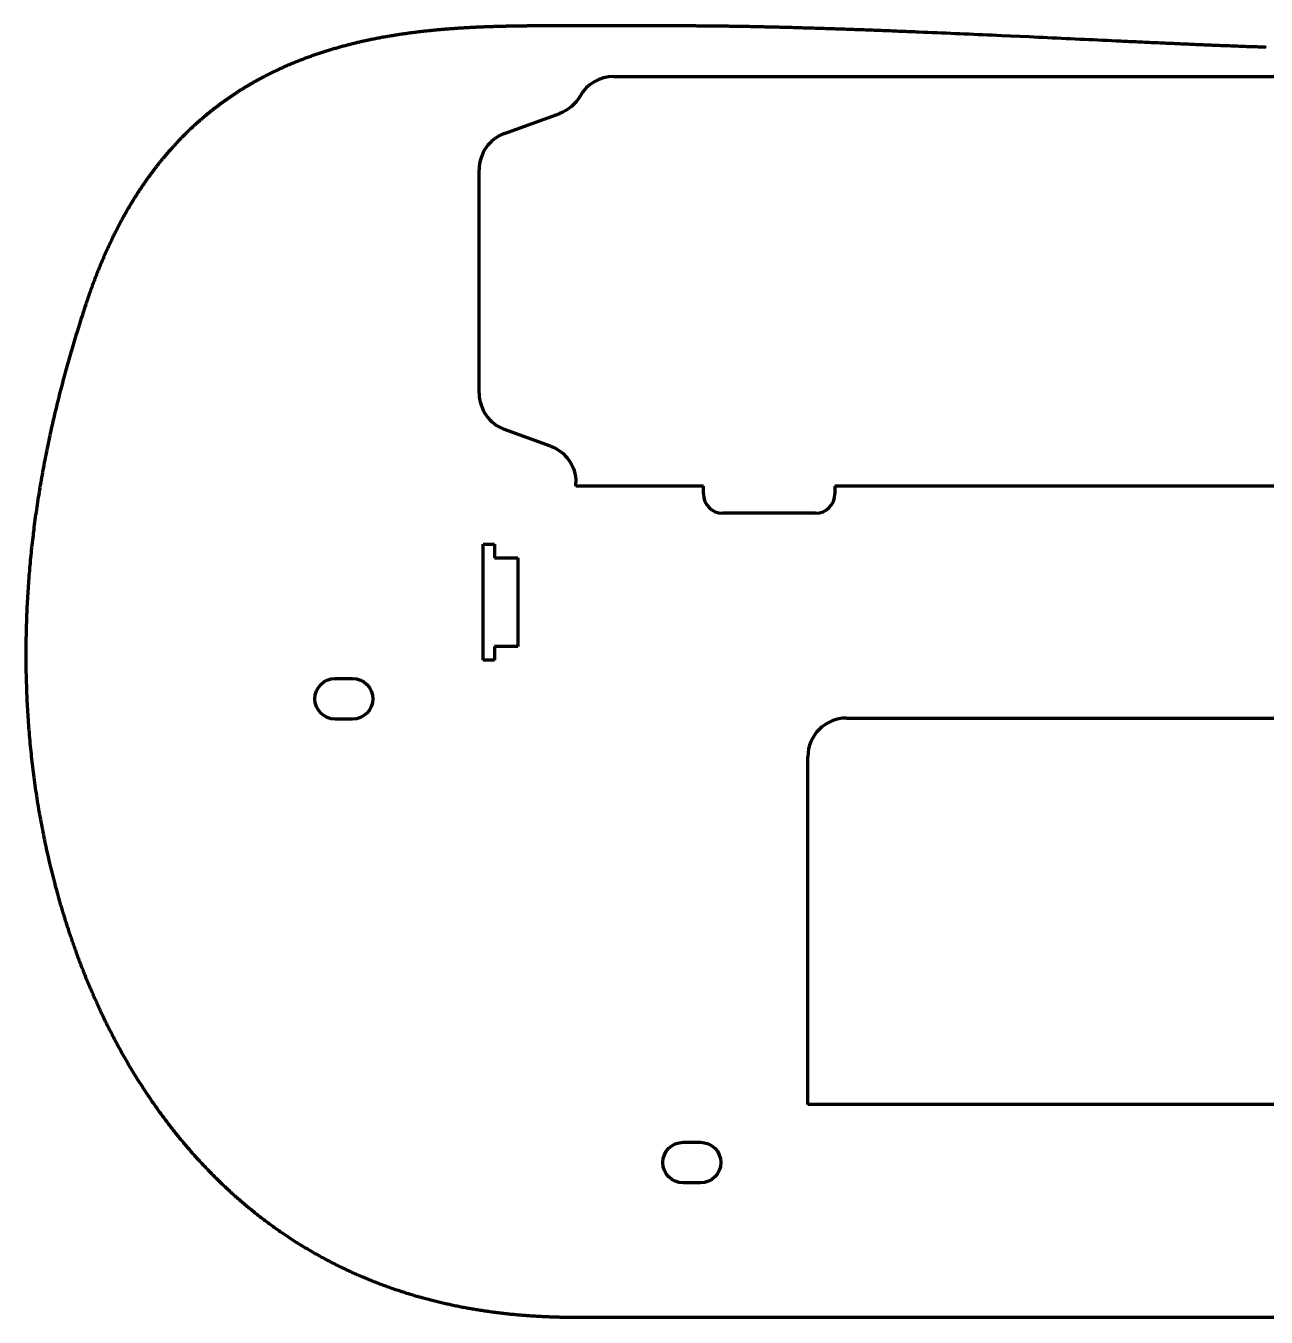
# Model space of a CAD drawing. Header units: millimetres. Extents: x -235 to 411, y -42 to 292.
# Drawn here: x -234.7 to 86.1, y -42.2 to 291.9 of the extents above; entities that cross this region are included whole.
import ezdxf

# ---------------------------------------------------------------- set-up
doc = ezdxf.new("R2010")
doc.units = ezdxf.units.MM
doc.header["$MEASUREMENT"] = 0
doc.layers.add('Visibile', color=7, linetype='Continuous', lineweight=0)

msp = doc.modelspace()

# ---------------------------------------------------------------- linework, layer by layer
at = {"layer": 'Visibile', "color": 7, "lineweight": 70}
for p, q in [((-75.53, 291.95), (-99.77, 291.95)), ((-82.65, 278.82), (319.69, 278.82)), ((-110.87, 264.12), (-96.62, 269.3)), ((-117.45, 196.92), (-117.45, 254.72)), ((-99.03, 183.22), (-110.87, 187.53)), ((-92.45, 172.82), (-92.45, 173.82)), ((-59.45, 172.82), (-92.45, 172.82)), ((-59.45, 170.82), (-59.45, 172.82)), ((-25.45, 172.82), (-25.45, 170.82)), ((23.55, 172.82), (-25.45, 172.82)), ((92.55, 172.82), (23.55, 172.82)), ((-30.45, 165.82), (-54.45, 165.82)), ((-116.45, 127.82), (-116.45, 157.82)), ((-116.45, 157.82), (-113.45, 157.82)), ((-113.45, 157.82), (-113.45, 154.32)), ((-113.45, 154.32), (-107.45, 154.32)), ((-107.45, 154.32), (-107.45, 131.32)), ((-107.45, 131.32), (-113.45, 131.32)), ((-113.45, 131.32), (-113.45, 127.82)), ((-113.45, 127.82), (-116.45, 127.82)), ((-154.7, 123.07), (-150.2, 123.07)), ((-150.2, 112.57), (-154.7, 112.57)), ((-22.45, 112.82), (257.55, 112.82)), ((-32.45, 12.82), (-32.45, 102.82)), ((38.55, 12.82), (-32.45, 12.82)), ((202.55, 12.82), (38.55, 12.82)), ((-64.7, 3.07), (-60.2, 3.07)), ((-60.2, -7.43), (-64.7, -7.43)), ((-92.63, -42.18), (326.5, -42.18))]:
    msp.add_line(p, q, dxfattribs=at)
for points in [[(-99.77, 291.95), (-99.98, 291.94), (-100.19, 291.94), (-100.4, 291.94), (-100.61, 291.94), (-100.82, 291.94), (-101.03, 291.94), (-101.24, 291.94), (-101.45, 291.94), (-101.67, 291.94), (-101.88, 291.93), (-102.09, 291.93), (-102.31, 291.93), (-102.52, 291.93), (-102.73, 291.93), (-102.95, 291.93), (-103.16, 291.93), (-103.38, 291.92), (-103.59, 291.92), (-103.81, 291.92), (-104.03, 291.92), (-104.24, 291.92), (-104.46, 291.91), (-104.68, 291.91), (-104.89, 291.91), (-105.11, 291.91), (-105.33, 291.9), (-105.55, 291.9), (-105.77, 291.9), (-105.99, 291.9), (-106.21, 291.89), (-106.43, 291.89), (-106.65, 291.89), (-106.87, 291.88), (-107.09, 291.88), (-107.31, 291.88), (-107.53, 291.87), (-107.75, 291.87), (-107.98, 291.87), (-108.2, 291.86), (-108.42, 291.86), (-108.65, 291.86), (-108.87, 291.85), (-109.09, 291.85), (-109.32, 291.84), (-109.54, 291.84), (-109.77, 291.83), (-110, 291.83), (-110.22, 291.82), (-110.45, 291.82), (-110.68, 291.81), (-110.9, 291.81), (-111.13, 291.8), (-111.36, 291.8), (-111.59, 291.79), (-111.82, 291.78), (-112.05, 291.78), (-112.28, 291.77), (-112.51, 291.77), (-112.74, 291.76), (-112.97, 291.75), (-113.2, 291.75), (-113.43, 291.74), (-113.66, 291.73), (-113.89, 291.72), (-114.13, 291.72), (-114.36, 291.71), (-114.59, 291.7), (-114.83, 291.69), (-115.06, 291.68), (-115.3, 291.67), (-115.53, 291.67), (-115.77, 291.66), (-116, 291.65), (-116.24, 291.64), (-116.47, 291.63), (-116.71, 291.62), (-116.95, 291.61), (-117.19, 291.6), (-117.42, 291.59), (-117.66, 291.58), (-117.9, 291.57), (-118.14, 291.56), (-118.38, 291.54), (-118.62, 291.53), (-118.86, 291.52), (-119.1, 291.51), (-119.34, 291.5), (-119.58, 291.48), (-119.82, 291.47), (-120.06, 291.46), (-120.31, 291.44), (-120.55, 291.43), (-120.79, 291.42), (-121.04, 291.4), (-121.28, 291.39), (-121.52, 291.37), (-121.77, 291.36), (-122.01, 291.34), (-122.26, 291.33), (-122.5, 291.31), (-122.75, 291.3), (-122.99, 291.28), (-123.24, 291.26), (-123.49, 291.25), (-123.73, 291.23), (-123.98, 291.21), (-124.23, 291.19), (-124.48, 291.18), (-124.72, 291.16), (-124.97, 291.14), (-125.22, 291.12), (-125.47, 291.1), (-125.72, 291.08), (-125.97, 291.06), (-126.22, 291.04), (-126.47, 291.02), (-126.72, 291), (-126.97, 290.98), (-127.23, 290.96), (-127.48, 290.93), (-127.73, 290.91), (-127.98, 290.89), (-128.23, 290.87), (-128.49, 290.84), (-128.74, 290.82), (-128.99, 290.79), (-129.25, 290.77), (-129.5, 290.74), (-129.76, 290.72), (-130.01, 290.69), (-130.27, 290.67), (-130.52, 290.64), (-130.78, 290.61), (-131.03, 290.59), (-131.29, 290.56), (-131.54, 290.53), (-131.8, 290.5), (-132.06, 290.47), (-132.31, 290.44), (-132.57, 290.41), (-132.83, 290.38), (-133.09, 290.35), (-133.35, 290.32), (-133.6, 290.29), (-133.86, 290.26), (-134.12, 290.23), (-134.38, 290.19), (-134.64, 290.16), (-134.9, 290.13), (-135.16, 290.09), (-135.42, 290.06), (-135.68, 290.02), (-135.94, 289.99), (-136.2, 289.95), (-136.46, 289.91), (-136.72, 289.88), (-136.98, 289.84), (-137.24, 289.8), (-137.51, 289.76), (-137.77, 289.72), (-138.03, 289.68), (-138.29, 289.64), (-138.56, 289.6), (-138.82, 289.56), (-139.08, 289.52), (-139.34, 289.48), (-139.61, 289.44), (-139.87, 289.39), (-140.14, 289.35), (-140.4, 289.31), (-140.66, 289.26), (-140.93, 289.22), (-141.19, 289.17), (-141.46, 289.13), (-141.72, 289.08), (-141.99, 289.03), (-142.25, 288.98), (-142.52, 288.94), (-142.78, 288.89), (-143.05, 288.84), (-143.31, 288.79), (-143.58, 288.74), (-143.84, 288.69), (-144.11, 288.63), (-144.38, 288.58), (-144.64, 288.53), (-144.91, 288.47), (-145.18, 288.42), (-145.44, 288.37), (-145.71, 288.31), (-145.98, 288.25), (-146.24, 288.2), (-146.51, 288.14), (-146.78, 288.08), (-147.05, 288.02), (-147.31, 287.97), (-147.58, 287.91), (-147.85, 287.85), (-148.12, 287.79), (-148.38, 287.72), (-148.65, 287.66), (-148.92, 287.6), (-149.19, 287.54), (-149.46, 287.47), (-149.72, 287.41), (-149.99, 287.34), (-150.26, 287.27), (-150.53, 287.21), (-150.8, 287.14), (-151.07, 287.07), (-151.34, 287), (-151.6, 286.93), (-151.87, 286.86), (-152.14, 286.79), (-152.41, 286.72), (-152.68, 286.65), (-152.95, 286.58), (-153.22, 286.5), (-153.49, 286.43), (-153.76, 286.35), (-154.03, 286.28), (-154.29, 286.2), (-154.56, 286.12), (-154.83, 286.05), (-155.1, 285.97), (-155.37, 285.89), (-155.64, 285.81), (-155.91, 285.73), (-156.18, 285.65), (-156.45, 285.56), (-156.72, 285.48), (-156.99, 285.4), (-157.26, 285.31), (-157.52, 285.23), (-157.79, 285.14), (-158.06, 285.05), (-158.33, 284.96), (-158.6, 284.88), (-158.87, 284.79), (-159.14, 284.7), (-159.41, 284.61), (-159.68, 284.51), (-159.95, 284.42), (-160.21, 284.33), (-160.48, 284.23), (-160.75, 284.14), (-161.02, 284.04), (-161.29, 283.95), (-161.56, 283.85), (-161.83, 283.75), (-162.09, 283.65), (-162.36, 283.55), (-162.63, 283.45), (-162.9, 283.35), (-163.17, 283.25), (-163.43, 283.15), (-163.7, 283.04), (-163.97, 282.94), (-164.24, 282.83), (-164.5, 282.72), (-164.77, 282.62), (-165.04, 282.51), (-165.31, 282.4), (-165.57, 282.29), (-165.84, 282.18), (-166.11, 282.07), (-166.37, 281.95), (-166.64, 281.84), (-166.91, 281.73), (-167.17, 281.61), (-167.44, 281.49), (-167.7, 281.38), (-167.97, 281.26), (-168.24, 281.14), (-168.5, 281.02), (-168.77, 280.9), (-169.03, 280.78), (-169.3, 280.65), (-169.56, 280.53), (-169.82, 280.41), (-170.09, 280.28), (-170.35, 280.15), (-170.62, 280.03), (-170.88, 279.9), (-171.14, 279.77), (-171.41, 279.64), (-171.67, 279.51), (-171.93, 279.38), (-172.2, 279.24), (-172.46, 279.11), (-172.72, 278.97), (-172.98, 278.84), (-173.11, 278.77), (-173.25, 278.7), (-173.38, 278.63), (-173.51, 278.56), (-173.64, 278.49), (-173.77, 278.42), (-173.9, 278.35), (-174.03, 278.28), (-174.16, 278.21), (-174.29, 278.14), (-174.42, 278.07), (-174.55, 278), (-174.68, 277.93), (-174.81, 277.86), (-174.94, 277.79), (-175.07, 277.71), (-175.2, 277.64), (-175.33, 277.57), (-175.46, 277.5), (-175.59, 277.42), (-175.72, 277.35), (-175.85, 277.28), (-175.98, 277.2), (-176.11, 277.13), (-176.24, 277.05), (-176.37, 276.98), (-176.5, 276.9), (-176.63, 276.83), (-176.76, 276.75), (-176.89, 276.68), (-177.01, 276.6), (-177.14, 276.53), (-177.27, 276.45), (-177.4, 276.37), (-177.53, 276.3), (-177.66, 276.22), (-177.79, 276.14), (-177.92, 276.06), (-178.04, 275.99), (-178.17, 275.91), (-178.3, 275.83), (-178.43, 275.75), (-178.56, 275.67), (-178.69, 275.59), (-178.81, 275.51), (-178.94, 275.43), (-179.07, 275.35), (-179.2, 275.27), (-179.32, 275.19), (-179.45, 275.11), (-179.58, 275.03), (-179.71, 274.95), (-179.83, 274.87), (-179.96, 274.78), (-180.09, 274.7), (-180.22, 274.62), (-180.34, 274.54), (-180.47, 274.45), (-180.6, 274.37), (-180.72, 274.29), (-180.85, 274.2), (-180.98, 274.12), (-181.1, 274.03), (-181.23, 273.95), (-181.36, 273.87), (-181.48, 273.78), (-181.61, 273.69), (-181.74, 273.61), (-181.86, 273.52), (-181.99, 273.44), (-182.11, 273.35), (-182.24, 273.26), (-182.36, 273.18), (-182.49, 273.09), (-182.62, 273), (-182.74, 272.91), (-182.87, 272.82), (-182.99, 272.74), (-183.12, 272.65), (-183.24, 272.56), (-183.37, 272.47), (-183.49, 272.38), (-183.62, 272.29), (-183.74, 272.2), (-183.86, 272.11), (-183.99, 272.02), (-184.11, 271.93), (-184.24, 271.84), (-184.36, 271.74), (-184.49, 271.65), (-184.61, 271.56), (-184.73, 271.47), (-184.86, 271.37), (-184.98, 271.28), (-185.1, 271.19), (-185.23, 271.09), (-185.35, 271), (-185.47, 270.91), (-185.6, 270.81), (-185.72, 270.72), (-185.84, 270.62), (-185.97, 270.53), (-186.09, 270.43), (-186.21, 270.34), (-186.33, 270.24), (-186.46, 270.14), (-186.58, 270.05), (-186.7, 269.95), (-186.82, 269.85), (-186.95, 269.75), (-187.07, 269.66), (-187.19, 269.56), (-187.31, 269.46), (-187.43, 269.36), (-187.55, 269.26), (-187.68, 269.16), (-187.8, 269.06), (-187.92, 268.96), (-188.04, 268.86), (-188.16, 268.76), (-188.28, 268.66), (-188.4, 268.56), (-188.52, 268.46), (-188.64, 268.36), (-188.76, 268.26), (-188.88, 268.15), (-189, 268.05), (-189.12, 267.95), (-189.24, 267.84), (-189.36, 267.74), (-189.48, 267.64), (-189.6, 267.53), (-189.72, 267.43), (-189.84, 267.32), (-189.96, 267.22), (-190.08, 267.11), (-190.2, 267.01), (-190.32, 266.9), (-190.44, 266.8), (-190.55, 266.69), (-190.67, 266.58), (-190.79, 266.48), (-190.91, 266.37), (-191.03, 266.26), (-191.15, 266.15), (-191.26, 266.04), (-191.38, 265.94), (-191.5, 265.83), (-191.62, 265.72), (-191.73, 265.61), (-191.85, 265.5), (-191.97, 265.39), (-192.09, 265.28), (-192.2, 265.17), (-192.32, 265.06), (-192.44, 264.94), (-192.55, 264.83), (-192.67, 264.72), (-192.79, 264.61), (-192.9, 264.5), (-193.02, 264.38), (-193.13, 264.27), (-193.25, 264.16), (-193.36, 264.04), (-193.48, 263.93), (-193.6, 263.81), (-193.71, 263.7), (-193.83, 263.58), (-193.94, 263.47), (-194.06, 263.35), (-194.17, 263.24), (-194.28, 263.12), (-194.4, 263), (-194.51, 262.89), (-194.63, 262.77), (-194.74, 262.65), (-194.86, 262.53), (-194.97, 262.42), (-195.08, 262.3), (-195.2, 262.18), (-195.31, 262.06), (-195.42, 261.94), (-195.54, 261.82), (-195.65, 261.7), (-195.76, 261.58), (-195.87, 261.46), (-195.99, 261.34), (-196.1, 261.22), (-196.21, 261.09), (-196.32, 260.97), (-196.44, 260.85), (-196.55, 260.73), (-196.66, 260.6), (-196.77, 260.48), (-196.88, 260.36), (-196.99, 260.23), (-197.11, 260.11), (-197.22, 259.98), (-197.33, 259.86), (-197.44, 259.73), (-197.55, 259.61), (-197.66, 259.48), (-197.77, 259.36), (-197.88, 259.23), (-197.99, 259.1), (-198.1, 258.98), (-198.21, 258.85), (-198.32, 258.72), (-198.43, 258.59), (-198.54, 258.46), (-198.65, 258.34), (-198.76, 258.21), (-198.86, 258.08), (-198.97, 257.95), (-199.08, 257.82), (-199.19, 257.69), (-199.3, 257.56), (-199.41, 257.43), (-199.51, 257.29), (-199.62, 257.16), (-199.73, 257.03), (-199.84, 256.9), (-199.94, 256.77), (-200.05, 256.63), (-200.16, 256.5), (-200.27, 256.37), (-200.37, 256.23), (-200.48, 256.1), (-200.59, 255.96), (-200.69, 255.83), (-200.8, 255.69), (-200.9, 255.56), (-201.01, 255.42), (-201.12, 255.28), (-201.22, 255.15), (-201.33, 255.01), (-201.43, 254.87), (-201.54, 254.73), (-201.64, 254.6), (-201.75, 254.46), (-201.85, 254.32), (-201.96, 254.18), (-202.06, 254.04), (-202.16, 253.9), (-202.27, 253.76), (-202.37, 253.62), (-202.48, 253.48), (-202.58, 253.34), (-202.68, 253.2), (-202.79, 253.06), (-202.89, 252.91), (-202.99, 252.77), (-203.09, 252.63), (-203.2, 252.49), (-203.3, 252.34), (-203.4, 252.2), (-203.5, 252.06), (-203.6, 251.91), (-203.71, 251.77), (-203.81, 251.62), (-203.91, 251.48), (-204.01, 251.33), (-204.11, 251.18), (-204.21, 251.04), (-204.31, 250.89), (-204.41, 250.74), (-204.51, 250.6), (-204.61, 250.45), (-204.71, 250.3), (-204.81, 250.15), (-204.91, 250), (-205.01, 249.85), (-205.11, 249.7), (-205.21, 249.56), (-205.31, 249.4), (-205.41, 249.25), (-205.51, 249.1), (-205.61, 248.95), (-205.71, 248.8), (-205.8, 248.65), (-205.9, 248.5), (-206, 248.34), (-206.1, 248.19), (-206.2, 248.04), (-206.29, 247.88), (-206.39, 247.73), (-206.49, 247.58), (-206.58, 247.42), (-206.68, 247.27), (-206.78, 247.11), (-206.87, 246.96), (-206.97, 246.8), (-207.07, 246.64), (-207.16, 246.49), (-207.26, 246.33), (-207.35, 246.17), (-207.45, 246.01), (-207.54, 245.86), (-207.64, 245.7), (-207.73, 245.54), (-207.83, 245.38), (-207.92, 245.22), (-208.02, 245.06), (-208.11, 244.9), (-208.21, 244.74), (-208.3, 244.58), (-208.39, 244.42), (-208.49, 244.26), (-208.58, 244.09), (-208.67, 243.93), (-208.77, 243.77), (-208.86, 243.61), (-208.95, 243.44), (-209.04, 243.28), (-209.14, 243.12), (-209.23, 242.95), (-209.32, 242.79), (-209.41, 242.62), (-209.5, 242.46), (-209.59, 242.29), (-209.69, 242.12), (-209.78, 241.96), (-209.87, 241.79), (-209.96, 241.62), (-210.05, 241.46), (-210.14, 241.29), (-210.23, 241.12), (-210.32, 240.95), (-210.41, 240.78), (-210.5, 240.61), (-210.59, 240.44), (-210.68, 240.27), (-210.77, 240.1), (-210.85, 239.93), (-210.94, 239.76), (-211.03, 239.59), (-211.12, 239.42), (-211.21, 239.25), (-211.3, 239.07), (-211.38, 238.9), (-211.47, 238.73), (-211.56, 238.55), (-211.65, 238.38), (-211.73, 238.21), (-211.82, 238.03), (-211.91, 237.86), (-211.99, 237.68), (-212.08, 237.5), (-212.17, 237.33), (-212.25, 237.15), (-212.34, 236.98), (-212.42, 236.8), (-212.51, 236.62), (-212.59, 236.44), (-212.68, 236.26), (-212.76, 236.09), (-212.85, 235.91), (-212.93, 235.73), (-213.02, 235.55), (-213.1, 235.37), (-213.18, 235.19), (-213.27, 235.01), (-213.35, 234.83), (-213.43, 234.65), (-213.52, 234.46), (-213.6, 234.28), (-213.68, 234.1), (-213.77, 233.92), (-213.85, 233.73), (-213.93, 233.55), (-214.01, 233.37), (-214.1, 233.18), (-214.18, 233), (-214.26, 232.81), (-214.34, 232.63), (-214.42, 232.44), (-214.5, 232.25), (-214.58, 232.07), (-214.66, 231.88), (-214.74, 231.69), (-214.82, 231.51), (-214.9, 231.32), (-214.98, 231.13), (-215.06, 230.94), (-215.14, 230.75), (-215.22, 230.56), (-215.3, 230.37), (-215.38, 230.18), (-215.46, 229.99), (-215.54, 229.8), (-215.61, 229.61), (-215.69, 229.42), (-215.77, 229.23), (-215.85, 229.04), (-215.93, 228.84), (-216, 228.65), (-216.08, 228.46), (-216.16, 228.26), (-216.23, 228.07), (-216.31, 227.88), (-216.39, 227.68), (-216.46, 227.49), (-216.54, 227.29), (-216.62, 227.1), (-216.69, 226.9), (-216.77, 226.7), (-216.84, 226.51), (-216.92, 226.31), (-216.99, 226.11), (-217.07, 225.91), (-217.14, 225.71), (-217.22, 225.52), (-217.29, 225.32), (-217.36, 225.12), (-217.44, 224.92), (-217.51, 224.72), (-217.58, 224.52), (-217.66, 224.32), (-217.73, 224.11), (-217.8, 223.91), (-217.88, 223.71), (-217.95, 223.51), (-218.02, 223.31), (-218.09, 223.1), (-218.16, 222.9), (-218.24, 222.7), (-218.31, 222.49), (-218.38, 222.29), (-218.45, 222.08), (-218.52, 221.88), (-218.59, 221.67), (-218.66, 221.47), (-218.73, 221.26), (-218.8, 221.05), (-218.87, 220.85), (-218.94, 220.64), (-219.01, 220.43), (-219.08, 220.22), (-219.15, 220.01), (-219.22, 219.81)], [(86.14, 286.38), (85.65, 286.4), (85.15, 286.41), (84.65, 286.43), (84.15, 286.45), (83.65, 286.47), (83.15, 286.48), (82.65, 286.5), (82.15, 286.52), (81.64, 286.54), (81.13, 286.55), (80.63, 286.57), (80.12, 286.59), (79.61, 286.61), (79.09, 286.63), (78.58, 286.65), (78.06, 286.67), (77.55, 286.69), (77.03, 286.71), (76.51, 286.73), (75.99, 286.75), (75.47, 286.77), (74.95, 286.79), (74.42, 286.81), (73.9, 286.83), (73.37, 286.85), (72.84, 286.87), (72.31, 286.89), (71.78, 286.92), (71.25, 286.94), (70.72, 286.96), (70.18, 286.98), (69.65, 287), (69.11, 287.03), (68.57, 287.05), (68.03, 287.07), (67.49, 287.1), (66.95, 287.12), (66.4, 287.14), (65.86, 287.17), (65.31, 287.19), (64.77, 287.21), (64.22, 287.24), (63.67, 287.26), (63.12, 287.28), (62.56, 287.31), (62.01, 287.33), (61.46, 287.36), (60.9, 287.38), (60.35, 287.41), (59.79, 287.43), (59.23, 287.46), (58.67, 287.48), (58.11, 287.51), (57.55, 287.53), (56.98, 287.56), (56.42, 287.58), (55.85, 287.61), (55.29, 287.63), (54.72, 287.66), (54.15, 287.69), (53.58, 287.71), (53.01, 287.74), (52.44, 287.77), (51.87, 287.79), (51.3, 287.82), (50.72, 287.84), (50.15, 287.87), (49.57, 287.9), (49, 287.92), (48.42, 287.95), (47.84, 287.98), (47.26, 288), (46.1, 288.06), (44.94, 288.11), (43.77, 288.17), (42.6, 288.22), (41.43, 288.28), (40.25, 288.33), (39.07, 288.39), (37.9, 288.44), (36.71, 288.5), (35.53, 288.55), (34.34, 288.61), (33.16, 288.67), (31.97, 288.72), (30.78, 288.78), (29.58, 288.83), (28.39, 288.89), (27.2, 288.94), (24.8, 289.06), (22.41, 289.17), (20.01, 289.28), (17.62, 289.38), (15.23, 289.49), (14.03, 289.55), (12.84, 289.6), (11.64, 289.65), (10.45, 289.71), (9.26, 289.76), (8.07, 289.81), (6.88, 289.86), (5.69, 289.91), (4.51, 289.97), (3.32, 290.02), (2.14, 290.07), (0.96, 290.12), (-0.21, 290.17), (-1.38, 290.22), (-2.55, 290.26), (-3.72, 290.31), (-4.3, 290.34), (-4.89, 290.36), (-5.47, 290.38), (-6.05, 290.41), (-6.62, 290.43), (-7.2, 290.45), (-7.78, 290.48), (-8.36, 290.5), (-8.93, 290.52), (-9.51, 290.55), (-10.08, 290.57), (-10.65, 290.59), (-11.22, 290.61), (-11.79, 290.64), (-12.36, 290.66), (-12.93, 290.68), (-13.5, 290.7), (-14.06, 290.72), (-14.63, 290.74), (-15.19, 290.77), (-15.75, 290.79), (-16.32, 290.81), (-16.88, 290.83), (-17.43, 290.85), (-17.99, 290.87), (-18.55, 290.89), (-19.1, 290.91), (-19.66, 290.93), (-20.21, 290.95), (-20.76, 290.97), (-21.31, 290.99), (-21.86, 291.01), (-22.4, 291.03), (-22.95, 291.05), (-23.49, 291.06), (-24.04, 291.08), (-24.58, 291.1), (-25.12, 291.12), (-25.66, 291.14), (-26.19, 291.15), (-26.73, 291.17), (-27.26, 291.19), (-27.8, 291.21), (-28.33, 291.22), (-28.86, 291.24), (-29.38, 291.26), (-29.91, 291.27), (-30.43, 291.29), (-30.96, 291.31), (-31.48, 291.32), (-32, 291.34), (-32.51, 291.35), (-33.03, 291.37), (-33.54, 291.38), (-34.06, 291.4), (-34.57, 291.41), (-35.08, 291.43), (-35.59, 291.44), (-36.09, 291.46), (-36.6, 291.47), (-37.1, 291.48), (-37.6, 291.5), (-38.1, 291.51), (-38.59, 291.52), (-39.09, 291.54), (-39.58, 291.55), (-40.07, 291.56), (-40.56, 291.57), (-41.05, 291.58), (-41.54, 291.6), (-42.02, 291.61), (-42.5, 291.62), (-42.99, 291.63), (-43.46, 291.64), (-43.94, 291.65), (-44.42, 291.66), (-44.89, 291.67), (-45.36, 291.68), (-45.83, 291.69), (-46.3, 291.7), (-46.76, 291.71), (-47.23, 291.72), (-47.69, 291.73), (-48.15, 291.74), (-48.61, 291.74), (-49.06, 291.75), (-49.52, 291.76), (-49.97, 291.77), (-50.42, 291.78), (-50.87, 291.78), (-51.32, 291.79), (-51.76, 291.8), (-52.2, 291.8), (-52.64, 291.81), (-53.08, 291.82), (-53.52, 291.82), (-53.96, 291.83), (-54.39, 291.83), (-54.82, 291.84), (-55.25, 291.85), (-55.68, 291.85), (-56.11, 291.86), (-56.53, 291.86), (-56.96, 291.87), (-57.38, 291.87), (-57.8, 291.87), (-58.22, 291.88), (-58.63, 291.88), (-59.05, 291.89), (-59.46, 291.89), (-59.87, 291.89), (-60.28, 291.9), (-60.69, 291.9), (-61.09, 291.9), (-61.5, 291.91), (-61.9, 291.91), (-62.3, 291.91), (-62.7, 291.91), (-63.1, 291.92), (-63.5, 291.92), (-63.89, 291.92), (-64.29, 291.92), (-64.68, 291.92), (-65.07, 291.93), (-65.46, 291.93), (-65.85, 291.93), (-66.24, 291.93), (-66.62, 291.93), (-67.01, 291.93), (-67.39, 291.94), (-67.77, 291.94), (-68.15, 291.94), (-68.53, 291.94), (-68.91, 291.94), (-69.28, 291.94), (-69.66, 291.94), (-70.03, 291.94), (-70.41, 291.94), (-70.78, 291.94), (-71.15, 291.94), (-71.52, 291.94), (-71.89, 291.94), (-72.26, 291.94), (-72.62, 291.94), (-72.99, 291.94), (-73.35, 291.94), (-73.72, 291.94), (-74.08, 291.94), (-74.44, 291.95), (-74.81, 291.95), (-75.53, 291.95)], [(-219.22, 219.81), (-219.41, 219.22), (-219.6, 218.64), (-219.79, 218.05), (-219.98, 217.47), (-220.17, 216.88), (-220.36, 216.29), (-220.55, 215.7), (-220.73, 215.11), (-220.92, 214.52), (-221.1, 213.93), (-221.29, 213.34), (-221.47, 212.75), (-221.65, 212.15), (-221.83, 211.56), (-222.01, 210.96), (-222.19, 210.37), (-222.37, 209.77), (-222.55, 209.17), (-222.73, 208.58), (-222.9, 207.98), (-223.08, 207.38), (-223.25, 206.78), (-223.42, 206.18), (-223.6, 205.57), (-223.77, 204.97), (-223.94, 204.37), (-224.11, 203.76), (-224.27, 203.16), (-224.44, 202.55), (-224.61, 201.94), (-224.77, 201.33), (-224.93, 200.73), (-225.1, 200.12), (-225.26, 199.51), (-225.42, 198.9), (-225.58, 198.28), (-225.74, 197.67), (-225.89, 197.06), (-226.05, 196.44), (-226.21, 195.83), (-226.36, 195.21), (-226.51, 194.6), (-226.66, 193.98), (-226.81, 193.36), (-226.96, 192.74), (-227.11, 192.12), (-227.26, 191.5), (-227.4, 190.88), (-227.55, 190.26), (-227.69, 189.63), (-227.83, 189.01), (-227.98, 188.39), (-228.12, 187.76), (-228.25, 187.13), (-228.39, 186.51), (-228.53, 185.88), (-228.66, 185.25), (-228.79, 184.62), (-228.93, 183.99), (-229.06, 183.36), (-229.19, 182.73), (-229.32, 182.1), (-229.44, 181.47), (-229.57, 180.83), (-229.69, 180.2), (-229.82, 179.56), (-229.94, 178.93), (-230.06, 178.29), (-230.18, 177.65), (-230.29, 177.02), (-230.41, 176.38), (-230.52, 175.74), (-230.64, 175.1), (-230.75, 174.46), (-230.86, 173.81), (-230.97, 173.17), (-231.08, 172.53), (-231.18, 171.88), (-231.29, 171.24), (-231.39, 170.6), (-231.49, 169.95), (-231.59, 169.3), (-231.69, 168.66), (-231.79, 168.01), (-231.89, 167.36), (-231.98, 166.71), (-232.07, 166.06), (-232.17, 165.41), (-232.26, 164.76), (-232.35, 164.11), (-232.43, 163.45), (-232.52, 162.8), (-232.6, 162.15), (-232.68, 161.49), (-232.77, 160.84), (-232.84, 160.18), (-232.92, 159.53), (-233, 158.87), (-233.07, 158.21), (-233.15, 157.55), (-233.22, 156.9), (-233.29, 156.24), (-233.36, 155.58), (-233.42, 154.92), (-233.49, 154.26), (-233.55, 153.59), (-233.61, 152.93), (-233.67, 152.27), (-233.73, 151.61), (-233.79, 150.94), (-233.84, 150.28), (-233.9, 149.61), (-233.95, 148.95), (-234, 148.28), (-234.05, 147.62), (-234.1, 146.95), (-234.14, 146.28), (-234.18, 145.61), (-234.23, 144.95), (-234.27, 144.28), (-234.31, 143.61), (-234.34, 142.94), (-234.38, 142.27), (-234.41, 141.6), (-234.44, 140.93), (-234.47, 140.26), (-234.5, 139.59), (-234.53, 138.91), (-234.55, 138.24), (-234.57, 137.57), (-234.59, 136.89), (-234.61, 136.22), (-234.63, 135.55), (-234.65, 134.87), (-234.66, 134.2), (-234.67, 133.52), (-234.68, 132.85), (-234.69, 132.17), (-234.7, 131.5), (-234.7, 130.82), (-234.71, 130.14), (-234.71, 129.47), (-234.71, 128.79), (-234.71, 128.11), (-234.7, 127.43), (-234.7, 126.76), (-234.69, 126.08), (-234.68, 125.4), (-234.67, 124.72), (-234.65, 124.04), (-234.64, 123.36), (-234.62, 122.68), (-234.6, 122), (-234.58, 121.32), (-234.56, 120.64), (-234.53, 119.96), (-234.51, 119.28), (-234.48, 118.6), (-234.45, 117.92), (-234.42, 117.24), (-234.38, 116.56), (-234.35, 115.88), (-234.31, 115.2), (-234.27, 114.52), (-234.23, 113.84), (-234.18, 113.16), (-234.14, 112.48), (-234.09, 111.8), (-234.04, 111.12), (-233.99, 110.43), (-233.94, 109.75), (-233.88, 109.07), (-233.83, 108.39), (-233.77, 107.71), (-233.7, 107.03), (-233.64, 106.35), (-233.58, 105.67), (-233.51, 104.99), (-233.44, 104.31), (-233.37, 103.62), (-233.3, 102.94), (-233.22, 102.26), (-233.15, 101.58), (-233.07, 100.9), (-232.99, 100.22), (-232.9, 99.54), (-232.82, 98.86), (-232.73, 98.18), (-232.64, 97.5), (-232.55, 96.83), (-232.46, 96.15), (-232.37, 95.47), (-232.27, 94.79), (-232.17, 94.11), (-232.07, 93.43), (-231.97, 92.76), (-231.86, 92.08), (-231.75, 91.4), (-231.65, 90.72), (-231.53, 90.05), (-231.42, 89.37), (-231.31, 88.7), (-231.19, 88.02), (-231.07, 87.35), (-230.95, 86.67), (-230.83, 86), (-230.7, 85.32), (-230.57, 84.65), (-230.44, 83.98), (-230.31, 83.3), (-230.18, 82.63), (-230.04, 81.96), (-229.91, 81.29), (-229.77, 80.62), (-229.63, 79.95), (-229.48, 79.28), (-229.34, 78.61), (-229.19, 77.94), (-229.04, 77.27), (-228.89, 76.6), (-228.73, 75.94), (-228.58, 75.27), (-228.42, 74.61), (-228.26, 73.94), (-228.09, 73.28), (-227.93, 72.61), (-227.76, 71.95), (-227.59, 71.29), (-227.42, 70.62), (-227.25, 69.96), (-227.08, 69.3), (-226.9, 68.64), (-226.72, 67.98), (-226.54, 67.33), (-226.35, 66.67), (-226.17, 66.01), (-225.98, 65.36), (-225.79, 64.7), (-225.7, 64.37), (-225.6, 64.05), (-225.5, 63.72), (-225.41, 63.39), (-225.31, 63.07), (-225.21, 62.74), (-225.11, 62.41), (-225.01, 62.09), (-224.91, 61.76), (-224.81, 61.44), (-224.71, 61.11), (-224.61, 60.79), (-224.51, 60.46), (-224.4, 60.14), (-224.3, 59.81), (-224.2, 59.49), (-224.09, 59.16), (-223.99, 58.84), (-223.88, 58.52), (-223.78, 58.19), (-223.67, 57.87), (-223.56, 57.55), (-223.46, 57.23), (-223.35, 56.9), (-223.24, 56.58), (-223.13, 56.26), (-223.02, 55.94), (-222.91, 55.62), (-222.8, 55.3), (-222.69, 54.98), (-222.58, 54.66), (-222.47, 54.34), (-222.35, 54.02), (-222.24, 53.7), (-222.13, 53.38), (-222.01, 53.06), (-221.9, 52.74), (-221.78, 52.42), (-221.67, 52.1), (-221.55, 51.78), (-221.43, 51.46), (-221.32, 51.15), (-221.2, 50.83), (-221.08, 50.51), (-220.96, 50.2), (-220.84, 49.88), (-220.72, 49.56), (-220.6, 49.25), (-220.48, 48.93), (-220.36, 48.62), (-220.23, 48.3), (-220.11, 47.99), (-219.99, 47.67), (-219.86, 47.36), (-219.74, 47.04), (-219.61, 46.73), (-219.49, 46.42), (-219.36, 46.1), (-219.24, 45.79), (-219.11, 45.48), (-218.98, 45.17), (-218.85, 44.85), (-218.72, 44.54), (-218.59, 44.23), (-218.46, 43.92), (-218.33, 43.61), (-218.2, 43.3), (-218.07, 42.99), (-217.94, 42.68), (-217.81, 42.37), (-217.67, 42.06), (-217.54, 41.75), (-217.41, 41.44), (-217.27, 41.13), (-217.14, 40.83), (-217, 40.52), (-216.86, 40.21), (-216.73, 39.9), (-216.59, 39.6), (-216.45, 39.29), (-216.31, 38.99), (-216.17, 38.68), (-216.03, 38.38), (-215.89, 38.07), (-215.75, 37.77), (-215.61, 37.46), (-215.47, 37.16), (-215.33, 36.85), (-215.19, 36.55), (-215.04, 36.25), (-214.9, 35.95), (-214.75, 35.64), (-214.61, 35.34), (-214.46, 35.04), (-214.32, 34.74), (-214.17, 34.44), (-214.02, 34.14), (-213.88, 33.84), (-213.73, 33.54), (-213.58, 33.24), (-213.43, 32.94), (-213.28, 32.64), (-213.13, 32.34), (-212.98, 32.05), (-212.83, 31.75), (-212.68, 31.45), (-212.52, 31.15), (-212.37, 30.86), (-212.22, 30.56), (-212.06, 30.27), (-211.91, 29.97), (-211.75, 29.68), (-211.6, 29.38), (-211.44, 29.09), (-211.28, 28.8), (-211.12, 28.5), (-210.97, 28.21), (-210.81, 27.92), (-210.65, 27.62), (-210.49, 27.33), (-210.33, 27.04), (-210.17, 26.75), (-210.01, 26.46), (-209.85, 26.17), (-209.68, 25.88), (-209.52, 25.59), (-209.36, 25.3), (-209.19, 25.01), (-209.03, 24.73), (-208.86, 24.44), (-208.7, 24.15), (-208.53, 23.86), (-208.37, 23.58), (-208.2, 23.29), (-208.03, 23.01), (-207.86, 22.72), (-207.69, 22.44), (-207.52, 22.15), (-207.35, 21.87), (-207.18, 21.59), (-207.01, 21.3), (-206.84, 21.02), (-206.67, 20.74), (-206.5, 20.46), (-206.32, 20.18), (-206.15, 19.89), (-205.97, 19.61), (-205.8, 19.33), (-205.62, 19.06), (-205.45, 18.78), (-205.27, 18.5), (-205.09, 18.22), (-204.92, 17.94), (-204.74, 17.66), (-204.56, 17.39), (-204.38, 17.11), (-204.2, 16.84), (-204.02, 16.56), (-203.84, 16.29), (-203.66, 16.01), (-203.48, 15.74), (-203.29, 15.46), (-203.11, 15.19), (-202.93, 14.92), (-202.74, 14.65), (-202.56, 14.37), (-202.37, 14.1), (-202.19, 13.83), (-202, 13.56), (-201.81, 13.29), (-201.63, 13.02), (-201.44, 12.75), (-201.25, 12.49), (-201.06, 12.22), (-200.87, 11.95), (-200.68, 11.68), (-200.49, 11.42), (-200.3, 11.15), (-200.11, 10.89), (-199.92, 10.62), (-199.72, 10.36), (-199.53, 10.09), (-199.34, 9.83), (-199.14, 9.57), (-198.95, 9.3), (-198.75, 9.04), (-198.56, 8.78), (-198.36, 8.52), (-198.16, 8.26), (-197.96, 8), (-197.77, 7.74), (-197.57, 7.48), (-197.37, 7.22), (-197.17, 6.97), (-196.97, 6.71), (-196.77, 6.45), (-196.56, 6.2), (-196.36, 5.94), (-196.16, 5.68), (-195.96, 5.43), (-195.75, 5.18), (-195.55, 4.92), (-195.34, 4.67), (-195.14, 4.42), (-194.93, 4.16), (-194.73, 3.91), (-194.52, 3.66), (-194.31, 3.41), (-194.1, 3.16), (-193.9, 2.91), (-193.69, 2.66), (-193.48, 2.42), (-193.27, 2.17), (-193.06, 1.92), (-192.84, 1.67), (-192.63, 1.43), (-192.42, 1.18), (-192.21, 0.94), (-191.99, 0.69), (-191.78, 0.45), (-191.57, 0.21), (-191.35, -0.04), (-191.13, -0.28), (-190.92, -0.52), (-190.7, -0.76), (-190.48, -1), (-190.27, -1.24), (-190.05, -1.48), (-189.83, -1.72), (-189.61, -1.96), (-189.39, -2.2), (-189.17, -2.43), (-188.95, -2.67), (-188.73, -2.91), (-188.5, -3.14), (-188.28, -3.38), (-188.06, -3.61), (-187.83, -3.84), (-187.61, -4.08), (-187.39, -4.31), (-187.16, -4.54), (-186.93, -4.77), (-186.71, -5), (-186.48, -5.23), (-186.25, -5.46), (-186.02, -5.69), (-185.8, -5.92), (-185.57, -6.15), (-185.34, -6.38), (-185.11, -6.6), (-184.88, -6.83), (-184.64, -7.05), (-184.41, -7.28), (-184.18, -7.5), (-183.95, -7.73), (-183.71, -7.95), (-183.48, -8.17), (-183.24, -8.39), (-183.01, -8.61), (-182.77, -8.83), (-182.54, -9.05), (-182.3, -9.27), (-182.06, -9.49), (-181.83, -9.71), (-181.59, -9.93), (-181.35, -10.14), (-181.11, -10.36), (-180.87, -10.57), (-180.63, -10.79), (-180.39, -11), (-180.15, -11.22), (-179.9, -11.43), (-179.66, -11.64), (-179.42, -11.85), (-179.17, -12.07), (-178.93, -12.28), (-178.68, -12.49), (-178.44, -12.7), (-178.19, -12.9), (-177.95, -13.11), (-177.7, -13.32), (-177.45, -13.53), (-177.2, -13.73), (-176.95, -13.94), (-176.7, -14.14), (-176.46, -14.35), (-176.2, -14.55), (-175.95, -14.75), (-175.7, -14.95), (-175.45, -15.16), (-175.2, -15.36), (-174.95, -15.56), (-174.69, -15.76), (-174.44, -15.95), (-174.18, -16.15), (-173.93, -16.35), (-173.67, -16.55), (-173.42, -16.74), (-173.16, -16.94), (-172.9, -17.13), (-172.64, -17.33), (-172.39, -17.52), (-172.13, -17.71), (-171.87, -17.91), (-171.61, -18.1), (-171.35, -18.29), (-171.09, -18.48), (-170.82, -18.67), (-170.56, -18.86), (-170.3, -19.04), (-170.04, -19.23), (-169.77, -19.42), (-169.51, -19.6), (-169.24, -19.79), (-168.98, -19.97), (-168.71, -20.16), (-168.44, -20.34), (-168.18, -20.52), (-167.91, -20.71), (-167.64, -20.89), (-167.37, -21.07), (-167.1, -21.25), (-166.83, -21.43), (-166.56, -21.6), (-166.29, -21.78), (-166.02, -21.96), (-165.75, -22.14), (-165.48, -22.31), (-165.2, -22.49), (-164.93, -22.66), (-164.66, -22.83), (-164.38, -23.01), (-164.11, -23.18), (-163.83, -23.35), (-163.56, -23.52), (-163.28, -23.69), (-163, -23.86), (-162.72, -24.03), (-162.45, -24.2), (-162.17, -24.36), (-161.89, -24.53), (-161.61, -24.7), (-161.33, -24.86), (-161.05, -25.02), (-160.76, -25.19), (-160.48, -25.35), (-160.2, -25.51), (-159.92, -25.67), (-159.63, -25.83), (-159.35, -25.99), (-159.06, -26.15), (-158.78, -26.31), (-158.49, -26.47), (-158.21, -26.63), (-157.92, -26.78), (-157.63, -26.94), (-157.34, -27.09), (-157.06, -27.25), (-156.77, -27.4), (-156.48, -27.55), (-156.19, -27.7), (-155.9, -27.86), (-155.61, -28.01), (-155.31, -28.16), (-155.02, -28.3), (-154.73, -28.45), (-154.44, -28.6), (-154.14, -28.75), (-153.85, -28.89), (-153.55, -29.04), (-153.26, -29.18), (-152.96, -29.33), (-152.67, -29.47), (-152.37, -29.61), (-152.07, -29.75), (-151.77, -29.89), (-151.47, -30.03), (-151.17, -30.17), (-150.87, -30.31), (-150.57, -30.45), (-150.27, -30.58), (-149.97, -30.72), (-149.67, -30.86), (-149.37, -30.99), (-149.07, -31.12), (-148.76, -31.26), (-148.46, -31.39), (-148.15, -31.52), (-147.85, -31.65), (-147.54, -31.78), (-147.24, -31.91), (-146.93, -32.04), (-146.62, -32.17), (-146.32, -32.29), (-146.01, -32.42), (-145.7, -32.54), (-145.39, -32.67), (-145.08, -32.79), (-144.77, -32.92), (-144.46, -33.04), (-144.15, -33.16), (-143.84, -33.28), (-143.52, -33.4), (-143.21, -33.52), (-142.9, -33.64), (-142.58, -33.75), (-142.27, -33.87), (-141.95, -33.99), (-141.64, -34.1), (-141.32, -34.22), (-141, -34.33), (-140.69, -34.44), (-140.37, -34.56), (-140.05, -34.67), (-139.73, -34.78), (-139.41, -34.89), (-139.09, -35), (-138.77, -35.1), (-138.45, -35.21), (-138.13, -35.32), (-137.81, -35.42), (-137.49, -35.53), (-137.16, -35.63), (-136.84, -35.74), (-136.51, -35.84), (-136.19, -35.94), (-135.86, -36.04), (-135.54, -36.14), (-135.21, -36.24), (-134.89, -36.34), (-134.56, -36.44), (-134.23, -36.53), (-133.9, -36.63), (-133.57, -36.72), (-133.24, -36.82), (-132.91, -36.91), (-132.58, -37.01), (-132.25, -37.1), (-131.92, -37.19), (-131.59, -37.28), (-131.26, -37.37), (-130.92, -37.46), (-130.59, -37.55), (-130.26, -37.63), (-129.92, -37.72), (-129.59, -37.8), (-129.25, -37.89), (-128.91, -37.97), (-128.58, -38.06), (-128.24, -38.14), (-127.9, -38.22), (-127.56, -38.3), (-127.22, -38.38), (-126.88, -38.46), (-126.54, -38.54), (-126.2, -38.62), (-125.86, -38.69), (-125.52, -38.77), (-125.18, -38.84), (-124.84, -38.92), (-124.49, -38.99), (-124.15, -39.06), (-123.81, -39.13), (-123.46, -39.21), (-123.12, -39.28), (-122.77, -39.34), (-122.42, -39.41), (-122.08, -39.48), (-121.73, -39.55), (-121.38, -39.61), (-121.03, -39.68), (-120.68, -39.74), (-120.33, -39.81), (-119.98, -39.87), (-119.63, -39.93), (-119.28, -39.99), (-118.93, -40.05), (-118.58, -40.11), (-118.23, -40.17), (-117.87, -40.23), (-117.52, -40.28), (-117.17, -40.34), (-116.81, -40.4), (-116.46, -40.45), (-116.1, -40.5), (-115.74, -40.56), (-115.39, -40.61), (-115.03, -40.66), (-114.67, -40.71), (-114.31, -40.76), (-113.95, -40.81), (-113.59, -40.85), (-113.23, -40.9), (-112.87, -40.95), (-112.51, -40.99), (-112.15, -41.04), (-111.79, -41.08), (-111.43, -41.12), (-111.06, -41.16), (-110.7, -41.2), (-110.34, -41.24), (-109.97, -41.28), (-109.61, -41.32), (-109.24, -41.36), (-108.87, -41.4), (-108.51, -41.43), (-108.14, -41.47), (-107.77, -41.5), (-107.4, -41.54), (-107.03, -41.57), (-106.66, -41.6), (-106.29, -41.63), (-105.92, -41.66), (-105.55, -41.69), (-105.18, -41.72), (-104.81, -41.75), (-104.44, -41.77), (-104.06, -41.8), (-103.69, -41.82), (-103.32, -41.85), (-102.94, -41.87), (-102.57, -41.89), (-102.19, -41.91), (-101.81, -41.93), (-101.44, -41.95), (-101.06, -41.97), (-100.68, -41.99), (-100.3, -42.01), (-99.92, -42.03), (-99.54, -42.04), (-99.16, -42.06), (-98.78, -42.07), (-98.4, -42.08), (-98.02, -42.1), (-97.64, -42.11), (-97.26, -42.12), (-96.87, -42.13), (-96.49, -42.14), (-96.11, -42.14), (-95.72, -42.15), (-95.34, -42.16), (-94.95, -42.16), (-94.56, -42.17), (-94.18, -42.17), (-93.79, -42.17), (-93.4, -42.18), (-93.01, -42.18), (-92.63, -42.18)]]:
    msp.add_lwpolyline(points, dxfattribs=at)
for points in [[(-82.65, 278.82), (-86.25, 278.82), (-89.57, 276.89), (-91.35, 273.76)], [(-91.35, 273.76), (-92.52, 271.7), (-94.39, 270.12), (-96.62, 269.3)], [(-110.87, 264.12), (-114.82, 262.68), (-117.45, 258.92), (-117.45, 254.72)], [(-117.45, 196.92), (-117.45, 192.72), (-114.82, 188.96), (-110.87, 187.53)], [(-99.03, 183.22), (-95.08, 181.78), (-92.45, 178.02), (-92.45, 173.82)], [(-59.45, 170.82), (-59.45, 168.06), (-57.21, 165.82), (-54.45, 165.82)], [(-30.45, 165.82), (-27.69, 165.82), (-25.45, 168.06), (-25.45, 170.82)], [(-22.45, 112.82), (-27.97, 112.82), (-32.45, 108.34), (-32.45, 102.82)]]:
    msp.add_open_spline(points, degree=3, dxfattribs=at)
for points in [[(-154.7, 112.57), (-157.6, 112.57), (-159.95, 114.92), (-159.95, 117.82), (-159.95, 120.72), (-157.6, 123.07), (-154.7, 123.07)], [(-150.2, 123.07), (-147.3, 123.07), (-144.95, 120.72), (-144.95, 117.82), (-144.95, 114.92), (-147.3, 112.57), (-150.2, 112.57)], [(-64.7, -7.43), (-67.6, -7.43), (-69.95, -5.08), (-69.95, -2.18), (-69.95, 0.72), (-67.6, 3.07), (-64.7, 3.07)], [(-60.2, 3.07), (-57.3, 3.07), (-54.95, 0.72), (-54.95, -2.18), (-54.95, -5.08), (-57.3, -7.43), (-60.2, -7.43)]]:
    msp.add_open_spline(points, degree=3, knots=[0, 0, 0, 0, 1, 1, 1, 2, 2, 2, 2], dxfattribs=at)

doc.saveas('drawing.dxf')
